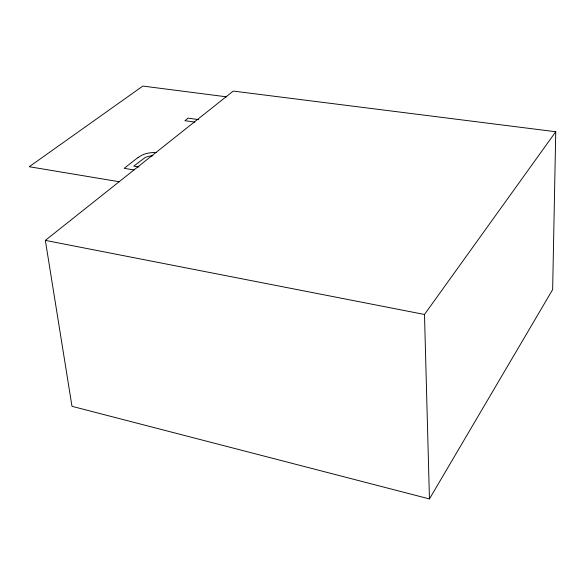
<?xml version="1.0" encoding="UTF-8"?>
<svg xmlns="http://www.w3.org/2000/svg" width="585" height="585" viewBox="0 0 585 585"><rect width="100%" height="100%" fill="white"/><g stroke="black" fill="none" stroke-linecap="round" stroke-linejoin="round"><path stroke-width="0.88" d="M555.75 131.742L552.649 289.59L429.448 498.932L71.992 406.319L45.345 240.384L233.247 91.084L555.75 131.742L424.491 314.467L429.448 498.932M138.067 157.533L140.283 156.122A17.382 7.254 -6.7 0 1 145.665 153.745A14.157 5.894 -6.8 0 1 152.956 152.561A17.499 7.305 -6.8 0 1 156.714 152.502M152.868 155.749L148.766 156.232L145.175 157.489L133.79 166.133L138.981 166.966M226.724 96.854L142.828 86.068L29.25 166.725L119.296 181.752M198.681 119.625L188.129 118.163L184.911 120.685L194.798 122.068M133.95 169.921L124.166 168.341L136.1 158.981A74.756 31.999 -5.9 0 1 138.067 157.533M45.345 240.384L424.491 314.467"/></g></svg>
